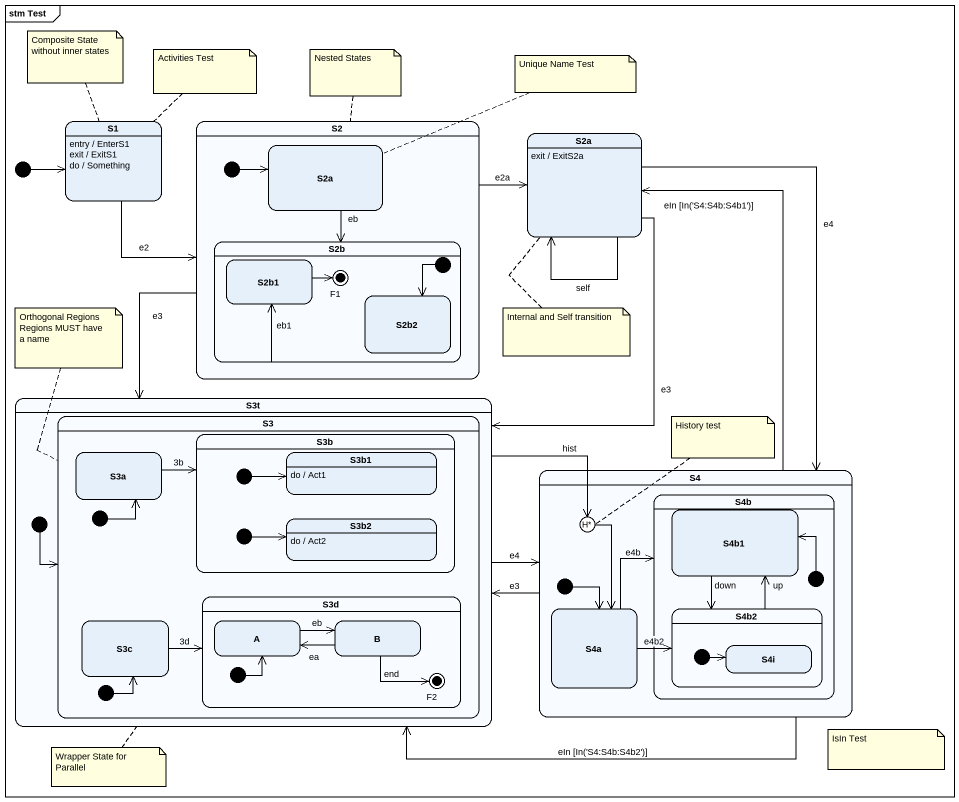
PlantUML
@startuml
mainframe stm Test
hide empty description
state S1
S1 : entry / EnterS1
S1 : exit / ExitS1
S1 : do / Something
state S2 {
  state S2a
  state S2b {
    state S2b1
    state F1 <<end>>
    state S2b2
    [*] --> S2b2
  }
  [*] -right-> S2a
}
state "S2a" as S2a_2
S2a_2 : exit / ExitS2a
state S3t {
  state S3 {
    state S3a
    state S3b {
      state initial4 <<start>>
      state S3b1
      S3b1 : do / Act1
      state initial7 <<start>>
      state S3b2
      S3b2 : do / Act2
    }
    state initial5 <<start>>
    state S3c
    state S3d {
      state A
      state B
      state F2 <<end>>
      [*] -up-> A
    }
    state initial11 <<start>>
  }
  [*] -right-> S3
}
state S4 {
  state S4b {
    state S4b1
    state S4b2 {
      state S4i
      [*] -right-> S4i
    }
    [*] -left-> S4b1
  }
  state deephistory1 <<history*>>
  state S4a
  [*] --> S4a
}
[*] -right-> S1
S1 -right-> S2 : e2
S2 -right-> S2a_2 : e2a
S2 --> S3t : e3
S2a --> S2b : eb
S2a_2 --> S2a_2 : self
S2a_2 --> S3t : e3
S2a_2 --> S4 : e4
S2b -left-> S2b1 : eb1
S2b1 -right-> F1
S3t -right-> S4 : e4
S3t -right-> deephistory1 : hist
S3a -right-> S3b : 3b
initial4 -right-> S3b1
S4 -up-> S2a_2 : eIn [In('S4:S4b:S4b1')]
S4 -left-> S3t : e3
S4 -left-> S3t : eIn [In('S4:S4b:S4b2')]
initial5 -up-> S3a
S4b1 --> S4b2 : down
initial7 -right-> S3b2
deephistory1 --> S4a
S3c -right-> S3d : 3d
A -right-> B : eb
B -left-> A : ea
B --> F2 : end
S4a -right-> S4b : e4b
S4a -right-> S4b2 : e4b2
S4b2 -up-> S4b1 : up
initial11 -up-> S3c
note top of S1 : Composite State without inner states
note top of S1 : Activities Test
note top of S2 : Nested States
note right of S2a : Unique Name Test
note top of S3
  Orthogonal Regions
  Regions MUST have a name
end note
note bottom of S2a_2 : Internal and Self transition
note top of deephistory1 : History test
note as N8
  IsIn Test
end note
note bottom of S3t : Wrapper State for Parallel
@enduml
